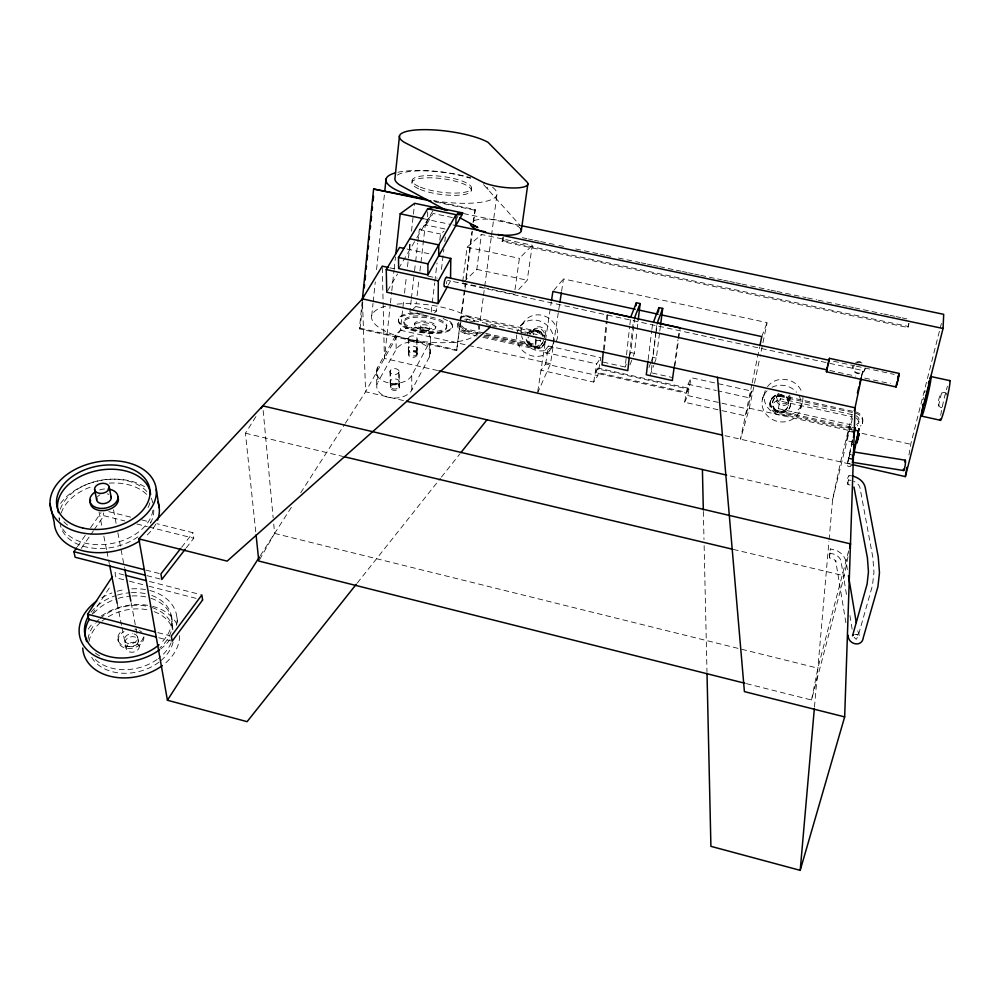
<?xml version="1.0" encoding="UTF-8"?>
<svg xmlns="http://www.w3.org/2000/svg" width="1000" height="1000" viewBox="0 0 1000 1000"><rect width="100%" height="100%" fill="white"/><g stroke="black" fill="none" stroke-linecap="round" stroke-linejoin="round"><path stroke-width="0.75" stroke-dasharray="5 3.75" d="M452.362 217.537L433.062 213.463L425.662 225.963L427.675 219.6L427.675 208.738M429.425 356.925L429.45 342.488A17.75 11.3 0 0 0 418.537 328.162A17.75 11.3 0 0 0 395.95 334.988L377.463 367.675L377.85 382.2A18.062 11.875 -0.8 0 0 388.675 397.413A18.062 11.875 -0.8 0 0 411.838 390L429.425 356.925A17.613 11.338 0 0 0 418.6 342.562A17.613 11.338 0 0 0 396.188 349.425L377.85 382.2M430.337 354.012L430.363 339.6M851.25 465.15C851.275 468.312 845.013 466.1 847.5 463.263L852.325 440.138M852.537 440.325L852.113 441.887L846.462 440.625L848.612 431.225L852.85 432.175M814.475 707.038L828.962 541.337M829.087 539.788L832.613 499.575L840.588 461.925L852.65 412.488M603.488 349.762L606.3 321M606.45 319.488L606.9 314.938M604.312 350.025L607.137 321.275M607.288 319.762L608.038 312.188M464.938 289.825L456.613 350.637L359.387 328.825L362.075 302.425M359.387 328.825L360.125 328.188L362.812 301.812M371.737 315.738L373.025 303.438M373.188 301.9L375.275 281.925M376.562 269.625L384.438 194.325M437.625 370.513L384.412 358.45L390.288 304.587M390.45 303.05L391.637 292.275M391.8 290.738L393.988 270.725M394.15 269.188L395.5 256.875M411.987 182.438L412.238 180.212M398.413 319.925L398.525 318.962M603.125 362.125L625.175 367.025L626.35 356.438M626.512 354.925L629.7 326.188M629.875 324.675L630.712 317.113M345.363 423.263L365.588 391.788L400.35 330.2L403.837 299.25M404.525 293.062L406.45 276.038M407.488 266.75L410.275 241.988M411.5 231.15L413.237 215.675M413.413 214.125L414.637 203.3M403.762 323.1L403.925 321.7M629.487 355.513L633.413 320.7M629.075 356.875L630.75 352.525L634.5 319.337M502.688 237.463L502.137 241.537L907.975 327.55L908.775 323.638M411.25 299.8L409.85 312.025L430.613 316.613M411.425 298.263L413.875 276.875M414.575 270.763L415.45 263.125M415.625 261.588L417.725 243.25M417.9 241.725L419.3 229.5L425.3 224.812L446.312 229.262M633.3 356.213L634.4 353.325L637 330.7M637.175 329.2L638.038 321.662M411.838 310.2L415.825 306.537L416.362 301.913M417.075 295.75L419.038 278.788M419.938 271.075L425.3 224.812M414.412 325.075L414.588 323.587M420.163 328.5L420.475 325.85M431.163 312.025L432.088 304.375M432.262 302.85L434.65 282.962M434.837 281.438L437.038 263.075M439.8 240.138L440.525 234.013L444 231.163M429.325 329.663A4.612 1.6 7.1 0 0 422.65 327.425A4.612 1.6 7.1 0 0 422.25 330.163A4.612 1.6 7.1 0 0 429.325 329.663L429.637 327.013A4.625 1.6 7.1 0 0 422.962 324.775A4.625 1.6 7.1 0 0 422.562 327.512A4.625 1.6 7.1 0 0 429.637 327.013M434.462 312.925L436.388 311.075L437.137 304.9M441.438 269.4L443.875 249.338M444.812 241.612L445.375 236.988M435.688 327.788A10.725 3.7 7.1 0 0 420.15 322.612A10.725 3.7 7.1 0 0 419.3 328.963A10.725 3.7 7.1 0 0 435.688 327.788L435.875 326.287A10.725 3.688 7.1 0 0 420.325 321.125A10.725 3.688 7.1 0 0 419.487 327.463A10.725 3.688 7.1 0 0 435.875 326.287M648.15 359.625L651.7 330.887M651.888 329.375L652.438 324.837M446.587 326.763L446.763 325.375M452.325 327.163L452.45 326.213M471.325 190.425L471.6 188.2M651.087 361.712L652.675 357.362L655.9 331.725M656.087 330.225L656.65 325.7M651.975 365.213L651.025 372.762L671.8 377.388M652.163 363.7L655.775 334.975M655.962 333.462L657.1 324.387M462.725 281.525L467.088 247.2L481.375 234.462L532.263 245.238L527.225 280.238L515.337 293.188M456.613 350.637L460.163 322.85M460.363 321.3L465.112 284.25M465.9 278.075L471.825 231.762M473.013 222.5L475.213 209.625L433.95 201M465.138 288.288L466.125 280.575M466.325 279.025L472.45 231.225M473.638 221.962L475.213 209.625M654.212 364.012L656.338 358.162L659.613 332.537M659.8 331.025L660.375 326.512M463.638 281.962L476.825 269.375L481.375 234.462M479 329.412L483.3 297.075M483.5 295.525L484.525 287.825M484.738 286.288L491.3 237.013M491.5 235.475L497.038 193.888M502.137 241.537L503.113 240.613L503.85 235.2M674.188 366.938L677.95 339.725M678.162 338.212L679.2 330.65M674.963 365.625L678.525 339.938M678.737 338.425L679.987 329.35M514.975 289.775L519.412 258.35L532.263 245.238M535.988 338.475L534.938 345.525L486.475 334.762M484.312 335.15L534.35 346.262L535.775 344.462L536.4 340.238M537.75 391.65L545.325 341.5M545.55 339.988L551.275 302.087M545.662 363.975L548.387 346.05L600.788 357.663L597.8 375.637L593.688 382.038L540.988 370.213L545.662 363.975L597.8 375.637M537.525 393.175L550.487 363.75L558.513 311.325M558.75 309.775L559.7 303.612M561.587 291.275L563.475 278.938L767.138 322.612L760.138 356.238M593.688 382.038L596.688 363.9L600.788 357.663M597.775 368.938L597.925 368.038L688.45 388.212L688.288 389.113L686.325 393.25L595.2 372.9L597.775 368.938L688.288 389.113M908.938 455.05L910.725 444.263L941.4 323.4M862.45 423.462L862.663 422.212M852.438 459.475L848.7 458.625L849.163 456.35M858.65 423.525L859.025 421.4M848.612 431.312L846.462 440.625M852.562 411.238L780.888 395.363A9.1 8.438 14.7 0 0 770.238 401.637L769.85 402.863A9.113 8.45 14.8 0 0 776.95 413.075L851.45 429.712L851.688 428.462A9.237 8.5 8.2 0 0 854.087 428.7M777.638 410.688L851.838 427.238L852.237 425.112L778.275 408.625L777.638 410.688L776.075 410.125A5.45 5.05 14.8 0 1 778.125 400.6L852.675 416.95M718 409.738L684.6 402.25L688.037 384.225L691.162 377.7L751.538 391.087L747.812 408.988L745.325 415.863L719.525 410.075M684.6 402.25L687.75 395.562L691.162 377.7M746.413 683.625L811.525 700L844.262 575.825L848.7 553M849.312 456.125L849.788 453.913L848.737 458.512M811.525 700L817.875 668.162L848.9 549.85M751.862 384.363L740.487 439.212L749.325 408.188L759.825 357.762M752.175 382.875L759.613 347.038M852.513 441.838L847.062 465.775M861.625 376.5L862.875 370.538L447.537 280.325M852.513 439.775L852.113 441.887M923.025 399.8L923.512 397.525M778.275 408.625L780.413 398.725L853.088 414.85M861.413 376.525L862.875 370.538M852.475 418.312L832.613 499.575L728.15 475.462M907.975 327.55L908.988 323.4M924.638 392.812L925.188 390.7M800.763 408.225L802.45 402.075M790.25 406.262L790.438 405.637M789.538 400.675L790.025 399.025M788.225 405.662L788.438 404.963M776.95 413.075L777.337 411.863A9.1 8.438 14.7 0 1 770.238 401.637M777.562 411.912L777.775 411.213M779.775 400.763L780.413 398.725M780.888 395.363L780.525 396.55A9.113 8.45 14.8 0 0 769.85 402.837M781.125 395.412L781.338 394.738M776.325 397.738L776.85 396.112M417.175 354.775A4.4 2.837 0 0 0 411.225 351.912A4.4 2.837 0 0 0 409.725 356.6A4.4 2.837 0 0 0 416.938 355.5L417.1 338.95A4.438 2.825 0 0 0 411.1 336.087A4.438 2.825 0 0 0 409.575 340.763A4.438 2.825 0 0 0 416.863 339.663L417.1 338.95M770.475 401.712L770.7 401.025M762.425 399.125L764.5 393.075M946.038 395.2L946.375 394.237M650 375.588L653.688 365.462M751.538 391.087L749.075 397.8L717.812 390.838M648.95 367.512L650.55 363.162M629.987 364.875L632.75 357.663M761.775 336.587L767.138 322.612M625.175 367.025L626.287 364.125M688.45 388.212L686.488 392.35L595.337 371.987L597.925 368.038M456.812 218.475L458.013 216.012M411.838 390L411.712 375.475L429.45 342.488M448.338 284.95L450.513 280.975M259.55 559.725L274.6 533.413L273.738 524.075M387.512 290.912L397.575 273.913M398.638 268.525L416.037 239.2M416.812 237.887L434.325 208.375M255.738 531.788L245.438 433.225L256.962 414.975M260.262 555.737L293.137 504.562M300.725 492.762L344.525 424.575M92.137 614.15L110.887 585.562M81.225 548.438L89.938 535.85M90.8 534.587L93.413 530.812M94.288 529.55L103.85 515.712L103.312 512.938M77.425 546.675L85.288 535.337M90.538 527.788L101.025 512.688M549.438 350.875L553.575 345.438A18.938 17.45 39.4 0 1 535.3 350.125A18.938 17.45 39.4 0 1 521.562 335.725M548.387 346.05L543.725 352.113L596.688 363.9M186.238 547.938L193.75 538.237L192.95 532.725L156.875 523.7M181.65 547.263L192.95 532.725M542.625 346.375L543.45 345.312M545.212 341.475A8.838 8.125 39.2 0 1 535.513 347.775L534.675 348.837A8.85 8.137 39.1 0 0 544.388 342.525M357.262 583.025L440.487 478.288M441.463 477.075L459.85 453.925M460.525 317.987A8.812 8 43.8 0 1 466.75 316.887L537.112 332.413L537.95 331.375A8.838 8.125 39.2 0 1 544.688 337.113M531.9 333.013A6.575 6.05 39.4 0 1 533.2 330.138L535.55 327.675A6.55 6.037 39.4 0 1 544.338 337.212M528.35 332.575L527.9 333.113A8.838 8.125 39.3 0 1 535.85 330.613A8.838 8.125 39.3 0 1 542.587 336.35M553.837 290.338L563.475 278.938M520.675 325.675L525.1 320.475M427.675 219.6L433.062 213.463M457.337 323.25A8.812 8 43.8 0 0 464.637 333.275L465.6 332.25L477.725 334.938M461 322.4A5.263 4.775 43.8 0 0 463.113 330.238L464.6 330.775L466.25 329.038L484.2 333.025M465.875 320.925L467.512 319.225L537.238 334.613M466.75 316.887L467.725 315.887L537.95 331.375M533.2 330.138L534.388 329.1A6.575 6.05 39.4 0 1 544.05 337.325M946.775 393.625C939.338 386.7 934.212 410.525 943.475 407.362M938.375 406.238L941.663 392.512M851.012 475.737C846.8 473.825 845.725 485.788 850.025 484.975M847.788 484.675L848.888 475.45M854.7 634.5L857.387 634.625L856.575 634.362L859.688 636.75L857.55 630.125M847.425 569.575L845.9 560.487L842.875 554.675L837.062 550.6L830.325 548.95L829.388 557.837L833.15 558.688L836 561.275L835.7 560.7L846.275 625.075M829.388 557.837L830.45 548.962M467.512 319.225L465.988 319.088A5.25 4.763 43.8 0 0 464.712 319.312M534.35 346.262L535.913 346.4A5.288 4.862 39.1 0 0 540.062 339.9M851.838 427.238L853.512 427.413M435.412 201.95L474.588 210.15M463.562 213.562L520.138 225.438M522.337 237.712L526.912 238.675M528.438 239L533.013 239.963M534.538 240.287L539.113 241.25M540.638 241.575L557.425 245.113M558.95 245.438L563.525 246.4M575.725 248.975L598.612 253.812M600.138 254.137L604.712 255.1M606.237 255.425L610.812 256.388M618.438 258L639.8 262.5M641.325 262.825L645.9 263.788M647.425 264.113L652 265.075M653.525 265.4L658.1 266.363M659.625 266.688L674.875 269.913M676.4 270.238L680.987 271.2M682.513 271.525L687.087 272.488M688.612 272.812L693.188 273.775M694.712 274.1L699.287 275.062M700.812 275.387L716.062 278.6M717.588 278.925L722.163 279.887M723.7 280.212L728.275 281.188M729.8 281.5L734.375 282.475M735.9 282.787L740.475 283.762M742 284.075L769.463 289.875M770.987 290.2L775.562 291.163M777.087 291.488L806.062 297.6M807.588 297.925L816.75 299.862M818.275 300.175L841.15 305.012M842.675 305.338L847.25 306.3M848.775 306.625L853.35 307.587M854.875 307.913L882.337 313.7M883.863 314.025L888.438 314.988M889.963 315.312L894.538 316.275M896.062 316.6L900.638 317.575M902.163 317.887L906.75 318.863M423.075 218.625L450.525 224.425M452.912 224.925L455.887 225.55M503.113 240.613L908.1 326.4M419.3 229.5L440.525 234.013M467.088 247.2L519.412 258.35M406.912 249.013L431.1 254.213M476.825 269.375L527.225 280.238M833.575 361.238L854.788 365.838M856.312 366.163L894.2 374.387M462.537 283.012L482.337 287.312M483.862 287.65L514.338 294.262M389.9 267.812L396 269.137M428.038 276.1L437.2 278.087M829.862 370.5L855.625 376.112M864.712 378.1L890.475 383.713M630.75 352.525L634.4 353.325M652.675 357.362L656.338 358.162M415.825 306.537L436.388 311.075M469.588 320.9L474.137 321.9M486.287 324.588L490.85 325.6M492.362 325.925L496.912 326.938M521.213 332.3L530.325 334.312M779.525 396.337L852.387 412.488M485.7 333.35L535.775 344.462M480.425 333.413L465.275 330.062A5.288 4.8 43.8 0 1 461.225 322.8M464.6 330.775L478.237 333.8M483.787 336.287L535.513 347.775M464.637 333.275L476.812 335.975M482.9 337.337L535.612 349.05M688.037 384.225L716.325 390.513M777.337 411.863L851.688 428.462M400.35 330.2L467.075 345.112M468.587 345.45L550.487 363.75M749.325 408.188L852.875 431.337M862 433.375L910.725 444.263M687.75 395.562L747.812 408.988M360.125 328.188L457.238 349.963M851.45 444.2L855.125 445.025M849.675 454.475L853.425 455.325M848.8 458L852.537 458.85M847.5 463.263L851.225 464.113L850.8 466.625M725.025 435.7L850.9 464.263M403.512 400.55L365.588 391.788L362.512 301.962M245.438 433.225L342.7 456.388M733.312 549.412L844.262 575.825M274.6 533.413L817.875 668.162M108.787 511.675L131.325 517.312M141.85 519.938L150.863 522.2M103.85 515.712L124.825 520.962M136.812 523.975L147.3 526.6M148.8 526.975L193.75 538.237M145.912 570.1L159.412 573.538M146.888 575.625L160.338 579.062M123.987 574.938L115 572.638L116.013 577.762L127.95 580.837M149.45 581.475L200.362 594.538M129.45 581.213L147.363 585.825M148.85 586.213L196.625 598.488M157.85 632.612L169.812 635.737M158.75 637.712L170.662 640.837M466.25 329.038L464.762 328.512A5.25 4.763 43.8 0 1 461.688 322.987M483.587 184.65L520.763 226.112M854.137 637.325L856.237 639.338L858.15 636.087L872.487 585.438L873.962 572.325L872.825 557.362L860.013 487.887A10.625 7.15 14.1 0 0 853.675 481.275M789.438 395.037L789.812 395.763A6.75 6.262 14.2 0 1 788.475 401.887L787.15 402.925A6.75 6.262 14.2 0 1 778.4 393.237M788.55 395.9L789.325 397.4A6.763 6.288 14.3 0 1 787.987 403.55L786.663 404.588A6.763 6.288 14.3 0 1 777.325 402.5A6.763 6.288 14.3 0 1 779.2 393.825M487.088 187.188L488.125 189.7M59.688 520.3L59.112 517.75A47.488 32.088 -11 0 0 59.413 520.55M117.825 638.862L118.2 640.725M99.025 511.788L102.037 527.025M103.85 536.163L106.575 549.875M106.875 551.4L109.288 563.587M117.15 603.2L121.675 626.05M121.988 627.562L126.088 648.263M113.525 509.8L116.125 523.5M117.85 532.638L124.475 567.65M131.113 602.663L139.35 646.188A6.737 4.925 -13.9 0 1 129.775 652.038A6.737 4.925 -13.9 0 1 129.037 643.5A6.737 4.925 -13.9 0 1 139.35 646.188M846.462 594.438L841.012 561.213A10.163 7.175 15.1 0 0 829.925 553.4M849.925 615.575L852.4 630.688M171.688 618L172.225 621.312M176.9 617.2L178.062 624.362M263.163 410.525L273.163 517.85M376.4 370.688L376.812 385.225M703.363 511.488L703.988 539.462M704.137 545.675L706.975 671.675M382.3 267.688L384.412 358.45M390.025 371.35L390.337 387.238M390.275 370.588L390.588 386.475M398.837 372.55L399.087 388.425M395.95 334.988L396.188 349.425M399.087 371.788A4.55 2.963 -0.7 0 1 391.962 374.025A4.55 2.963 -0.7 0 1 392.612 368.913A4.55 2.963 -0.7 0 1 399.087 371.788L399.325 387.663A4.513 2.975 -0.8 0 1 392.262 389.913A4.513 2.975 -0.8 0 1 392.912 384.787A4.513 2.975 -0.8 0 1 399.325 387.663M409.787 244.175L409.837 249.65M408.488 337.788L408.638 353.625M408.25 338.512L408.4 354.35M416.863 339.663L416.938 355.5M411.712 375.475A18.212 11.85 -0.7 0 1 388.363 382.863A18.212 11.85 -0.7 0 1 377.463 367.675M857.062 362.537A6.175 5.75 5.7 0 1 863.1 363.837M855.725 362.525A6.162 5.75 5.7 0 1 863.213 363.212M446.825 281.425A4.763 1.175 -78.1 0 1 446.262 283.8M397.425 175.087A47.188 12.412 7.6 0 1 470.538 178.312M474.125 220.538A25.688 7.3 8 0 1 498.363 220.188A25.688 7.3 8 0 1 519.775 227.763M855.375 413.15A9.25 8.512 8.3 0 1 861.637 425.538M853.85 429.963A9.25 8.512 8.3 0 1 851.45 429.712M855.788 417.85A5.525 5.088 8.3 0 1 857.337 425.838M856.162 415.737A5.513 5.062 8.2 0 1 856.612 424.538M855.6 411.912A9.237 8.5 8.2 0 1 862.438 417.8A9.237 8.5 8.2 0 1 860.462 426.075M798.787 395.325A19.7 18.275 14.5 0 1 792.938 418.963A19.7 18.275 14.5 0 1 766.95 415.288A19.7 18.275 14.5 0 1 767.025 390.825M772.025 387.25A19.7 18.275 14.5 0 1 796.6 392.275M802.9 397.337A19.5 18.113 14.2 0 1 779.362 415.125A19.5 18.113 14.2 0 1 766.188 388.663M767.487 386.662A19.5 18.113 14.2 0 1 786.363 379.588A19.5 18.113 14.2 0 1 802.013 392.625M465.6 332.25A8.787 7.987 43.8 0 1 458.325 322.238M459.963 318.4A8.787 7.987 43.8 0 1 467.725 315.887M537.112 332.413A8.85 8.137 39.1 0 1 542.762 336.15M544.987 341.425A8.838 8.125 39.2 0 1 538.625 347.825A8.838 8.125 39.2 0 1 529.675 344.012L528.575 342.013A8.838 8.125 39.2 0 1 528.05 337.675M544.462 337.062A8.838 8.125 39.2 0 0 531.375 332.413L529.775 333.812L531.862 331.812A8.825 8.113 39.2 0 1 544.95 336.463M545.462 340.812A8.825 8.113 39.2 0 1 539.113 347.212A8.825 8.113 39.2 0 1 530.163 343.4L529.075 341.413A8.825 8.113 39.2 0 1 528.538 337.075M543.538 340.163A8.825 8.113 39.3 0 1 534.975 346.637A8.825 8.113 39.3 0 1 526.6 338.6M527.212 334.363A8.825 8.113 39.3 0 1 535.175 329.9A8.825 8.113 39.3 0 1 543.013 335.812M542.5 342.762A8.838 8.125 39.3 0 1 533.425 347.013A8.838 8.125 39.3 0 1 526.15 339.15M540.562 340.375A6.575 6.05 39.4 0 1 534.275 338.988M533.462 334.812A6.55 6.037 39.4 0 1 534.362 328.725M553.4 342.625A19.125 17.587 39.3 0 1 532.8 356.05A19.125 17.587 39.3 0 1 516.663 335.125M516.812 333.963A19.125 17.587 39.3 0 1 537.438 320.387A19.125 17.587 39.3 0 1 553.55 341.463M521.15 333.375A18.938 17.45 39.4 0 1 542.312 315.35A18.938 17.45 39.4 0 1 556.112 341.65M940.713 415.337A20.463 1.412 -76.8 0 1 947.45 386.2M449.613 321.163A27.212 9.325 7.1 0 1 436.138 332.525A27.212 9.325 7.1 0 1 400.037 323.15A27.212 9.325 7.1 0 1 417.762 312.887M443.113 318.538A27.212 9.338 7.1 0 1 439.738 333.212A27.212 9.338 7.1 0 1 399.3 323.35A27.212 9.338 7.1 0 1 425.913 314.35M492.55 187.3A56.025 14.812 7.6 0 1 485.475 201.425A56.025 14.812 7.6 0 1 433.3 200.65M397.863 172.262A56.025 14.812 7.6 0 1 470.637 177.775M477.475 324.438A54.088 18.55 7.1 0 1 411.688 339.712A54.088 18.55 7.1 0 1 385.988 306.1M397.2 304.15A54.088 18.55 7.1 0 1 474.888 321.4M155.712 524.188A53.125 35.987 -11.1 0 1 144.425 537.4M60.562 503.4A53.125 35.987 -11.1 0 1 145.787 487.475M153.75 510.012A47.375 32.088 -11.1 0 1 149.025 525.562M137.838 536.875A47.375 32.088 -11.1 0 1 89.1 547.6A47.375 32.088 -11.1 0 1 60.075 522.987M61.225 513A47.375 32.088 -11.1 0 1 93 486.225M109.338 483.125A47.375 32.088 -11.1 0 1 147.988 495.887M152.875 510.462A47.488 32.088 -11 0 1 111.562 543.562A47.488 32.088 -11 0 1 61.737 527.25M60.375 509.175A47.488 32.088 -11 0 1 99.85 480.45A47.488 32.088 -11 0 1 147.35 492.075M151.225 498.113A47.488 32.088 -11 0 1 152.838 503.45M134.05 633.938A6.775 4.925 -13.7 0 1 135.225 642.188A6.775 4.925 -13.7 0 1 124.575 640.612A6.775 4.925 -13.7 0 1 132.413 633.688M149.863 502.887A47.088 31.612 -10.8 0 1 146.838 509.85M67.6 525.125A47.088 31.612 -10.8 0 1 62.512 520.225M97.413 496.987A7.388 4.95 -10.8 0 1 99.975 494.825M107.263 493.837A7.388 4.95 -10.8 0 1 108.825 494.412M150.95 598.288A44.15 31.962 -13.4 0 1 159.637 648.075M99.537 655.837A44.15 31.962 -13.4 0 1 92.987 651.012M93.637 613.337A44.15 31.962 -13.4 0 1 115.475 599.237M118.162 598.375A44.15 31.962 -13.4 0 1 130.65 596.05M132.062 595.962A44.15 31.962 -13.4 0 1 148.15 597.463M151.738 595.438A44.237 31.975 -13.3 0 1 161.287 642.725M91.088 612.212A44.237 31.975 -13.3 0 1 114.812 595.913M117.5 595.05A44.237 31.975 -13.3 0 1 130.025 592.725M131.438 592.638A44.237 31.975 -13.3 0 1 146.113 593.8M99.637 489.925A14.238 9.55 -10.8 0 1 105.688 488.925M149.838 590.525A49.612 35.85 -13.3 0 1 176.55 625.337M170.037 639.562A49.612 35.85 -13.3 0 1 160.787 648.875M101.812 597.7A49.612 35.85 -13.3 0 1 111.888 592.962M117.238 591.237A49.612 35.85 -13.3 0 1 125.538 589.475M131.8 588.837A49.612 35.85 -13.3 0 1 145.538 589.6M179.6 635.638A49.1 35.8 -13.7 0 1 163.55 664.638M88.287 629.1A49.1 35.8 -13.7 0 1 93.475 622.612M101.275 616A49.1 35.8 -13.7 0 1 148.363 605.425M152.613 606.35A49.1 35.8 -13.7 0 1 176.825 624.087M173.075 642.225A43.15 31.45 -13.7 0 1 160.212 661.2M159 662.138A43.15 31.45 -13.7 0 1 91.213 656.413M89.012 641.5A43.15 31.45 -13.7 0 1 99.838 623M102.05 621.087A43.15 31.45 -13.7 0 1 105.675 618.4M108.25 616.775A43.15 31.45 -13.7 0 1 150.087 610.413M154.162 611.688A43.15 31.45 -13.7 0 1 172.862 629.862M143.9 636.725A13.05 9.5 -13.7 0 1 134.075 647.8A13.05 9.5 -13.7 0 1 119.237 643.9A13.05 9.5 -13.7 0 1 124.012 631.5M134.725 629.138A13.05 9.5 -13.7 0 1 136.8 629.525M139.575 630.612A13.05 9.5 -13.7 0 1 141.775 632.25M171.1 642.825A43.25 31.463 -13.6 0 1 158.363 658.55M157.113 659.45A43.25 31.463 -13.6 0 1 94.588 658.662M88.012 639.3A43.25 31.463 -13.6 0 1 95.15 623.538M96.062 622.463A43.25 31.463 -13.6 0 1 99.075 619.388M100.15 618.425A43.25 31.463 -13.6 0 1 149.45 606.8M152.2 607.612A43.25 31.463 -13.6 0 1 173.062 630.275M143.338 637.388A13.062 9.5 -13.6 0 1 123.95 645.863A13.062 9.5 -13.6 0 1 122.725 630.225M848.337 480.062A10.625 7.15 14.1 0 1 851.05 480.425M865.075 368.725L864.963 369.363A6.175 5.75 5.7 0 1 857.625 373.65A6.175 5.75 5.7 0 1 852.913 366.737L853.037 366.112A6.162 5.75 5.7 0 0 857.75 373.013A6.162 5.75 5.7 0 0 865.075 368.725M417.163 353.375L416.938 354.1A4.4 2.837 0 0 1 409.712 355.2A4.4 2.837 0 0 1 411.213 350.525A4.4 2.837 0 0 1 417.163 353.375M417.15 349.175L416.912 349.9A4.412 2.825 0 0 1 409.663 351A4.412 2.825 0 0 1 411.188 346.325A4.412 2.825 0 0 1 417.15 349.175M786.35 408.812L784.562 410.2A9.087 8.425 14.7 0 1 772.025 407.4A9.087 8.425 14.7 0 1 774.562 395.75A9.087 8.425 14.7 0 1 787.1 398.55L788.138 400.575A9.087 8.425 14.7 0 1 786.35 408.812M786.137 409.513L784.35 410.9A9.1 8.438 14.7 0 1 771.8 408.088A9.1 8.438 14.7 0 1 774.338 396.438A9.1 8.438 14.7 0 1 786.9 399.237L787.938 401.262A9.1 8.438 14.7 0 1 786.137 409.513M392.163 384.338A4.525 2.963 -0.7 0 0 399.25 382.088A4.525 2.963 -0.7 0 0 392.8 379.2A4.525 2.963 -0.7 0 0 392.163 384.338M392.238 388.55A4.513 2.975 -0.8 0 0 399.312 386.3A4.513 2.975 -0.8 0 0 392.875 383.425A4.513 2.975 -0.8 0 0 392.238 388.55M774.025 408.062A9.087 8.425 14.5 0 0 789.663 407.713A9.087 8.425 14.5 0 0 781.012 395.188A9.087 8.425 14.5 0 0 774.025 408.062M773.825 408.688A9.1 8.438 14.5 0 0 789.488 408.338A9.1 8.438 14.5 0 0 780.825 395.8A9.1 8.438 14.5 0 0 773.825 408.688M411.45 327.8A21.612 7.425 7.1 0 0 446.475 327.287A21.612 7.425 7.1 0 0 418.162 315.812A21.612 7.425 7.1 0 0 411.45 327.8M411.287 329.212A21.612 7.438 7.1 0 0 446.312 328.688A21.612 7.438 7.1 0 0 418 317.188A21.612 7.438 7.1 0 0 411.287 329.212M420.112 189.412A29.938 7.912 7.6 0 0 470.112 192.338A29.938 7.912 7.6 0 0 434.688 177.963A29.938 7.912 7.6 0 0 420.112 189.412M420.363 187.15A29.95 7.875 7.6 0 0 470.387 190.1A29.95 7.875 7.6 0 0 434.938 175.763A29.95 7.875 7.6 0 0 420.363 187.15M128.675 646.5A6.75 4.925 -13.7 0 0 138.3 640.65A6.75 4.925 -13.7 0 0 127.95 637.95A6.75 4.925 -13.7 0 0 128.675 646.5"/><path stroke-width="1.5" d="M461.95 212.763L435.075 207.125L427.675 208.738L398.488 257.512L398.638 268.525L427.9 274.875L427.912 263.863L456.05 214.7L463.013 212.987M403.975 248.388L399.588 247.45L386.262 269.55L386.75 292.213L438.175 303.525L438.325 280.863L450.8 258.45L438.7 255.85L438.775 244.9L409.75 238.7M450.55 277.975L450.8 258.45M455.887 225.55L456.05 214.7L427.675 208.738M707.013 673.225L710.913 846.338L800.2 870.35L844.663 716.9L855.05 407.788L861.312 377.987M852.412 464.6L905.362 476.613L943.05 328.488L943.7 314.337L521.675 225.763M800.2 870.35L814.338 708.6M603.337 351.275L602 364.913L627.788 370.637L629.325 357.025M828.3 363.312L829.463 358.338L899.188 373.438L897.237 383.038M362.238 300.863L373.612 189.013L426.312 199.4M363.125 298.712L363.438 295.6M364.237 287.85L364.55 284.738M365.025 280.087L365.5 275.438M366.138 269.225L366.45 266.125M367.088 259.913L367.562 255.263M368.188 249.05L368.5 245.95M369.137 239.737L369.45 236.637M370.25 228.875L370.562 225.775M371.037 221.112L371.512 216.462M372.15 210.25L372.463 207.15M373.1 200.95L373.575 196.287M384.762 191.25L386.05 178.95M399.5 135.85L395 177.987A47.188 12.412 7.6 0 0 399.725 184.988L446.213 210.312M395.838 253.8L400.2 213.787L414.637 203.3L439.1 208.438M636.038 305.775L636.375 302.75L640.125 303.562L638.212 320.15M647.975 361.138L646.287 374.762L672.312 380.55L674.188 366.938M658.363 312.125L658.925 307.613L662.688 308.412L660.575 325M473.512 227.825L473.55 225.212M521.325 230.463L527.875 183.812M551.5 300.575L552.875 291.475L635.212 309.262M559.925 302.075L561.35 292.812M905.362 476.613L906.888 467.362M896.263 385.425L896.1 386.962L897.35 382.225M852.463 457.25L852.688 455.913M849.587 548.425L850.475 543.862L262.725 405.863L261.087 408.462M896.838 383.013L896.538 385.037L897.075 383.3M898.45 377.375L898.737 375.375L898.438 376.25M852.725 459.137L859.025 428.612L858.562 430.175M853.425 437.438L855.337 427.788L853.988 432.987M896.1 386.962L826.388 371.763L827.45 367.013M444.45 286.525L826.825 369.837L827.212 368.088M828.55 362.2L829.025 360.25L446.637 277.312M829.463 358.338L828.925 360.812M854.525 447.962L855.125 445.025M759.9 345.65L761.775 336.587L661.137 314.85M853.425 455.325L853.062 456.975M857.562 435.425L857.862 433.55M857.375 440.863L856.988 442.987L859.137 433.575L857.613 439.762M896.513 384.125L897.062 381.887M898.45 377.825L897.65 381.337M857.312 436.525L855.8 442.713M827.638 366.112L828.05 364.338M827.262 367.8L827.725 365.8M828.012 364.538L828.438 362.612M827.062 369L826.413 371.712M857.4 393.013L858.85 387.013M859.587 384.025L861.05 378.025M897.638 379.4L898.05 377.388M854.312 410.788L855.05 407.788L362.4 298.863L138.837 538.85L167.425 700.25L247.1 721.663L356.3 584.237M857.65 433.812L858.15 431.775M897.925 378.188L898.2 377.113M849.688 546.862L850.475 543.862M898.425 375.887L899.237 373.5M852.537 461.475L853.787 451.925L853.425 452.713M927.588 389.35L928.487 387.238L924.112 404.975M662.688 308.412L657.3 322.875L680.2 327.837M653.525 321.962L658.925 307.613M634.525 317.85L640.125 303.562M636.375 302.75L630.712 317.113L608.038 312.188M922.4 405.025L922.7 404.325M438.175 303.525L447.612 286.288M427.9 274.875L462.113 214.575L457.612 213.325M362.4 298.863L382.275 266.15L388.375 267.475M167.425 700.25L259.413 557.05M155.775 636.925L88.725 619.338L87.6 614.212L112.438 576.538M145.387 575.237L75.138 557.25L73.925 551.712L76.55 547.925M185.3 549.15L161.838 579.45L160.912 573.925L180.7 548.475M460.825 452.7L486.962 419.8M490.2 327.125L227.138 561.125L138.837 538.85M853.475 634.95L852.525 635.8L867.087 584.188L868.462 571.875L867.412 557.825L853.975 487.025M456.05 214.7L462.113 214.575M853.787 451.925L905.288 460.2M852.163 462.25L903.675 470.55M373.612 189.013L430.887 201M400.2 213.787L423.075 218.625M455.1 225.387L485.6 231.838M497.788 234.412L943.05 328.488M398.488 257.512L427.912 263.863M638.263 309.913L658.088 314.2M931.038 376.562L949.9 380.65M386.262 269.55L438.325 280.863M921.587 416.125L940.362 420.262M854.938 430.125L858.637 430.95M438.988 370.825L721.988 435.012M406.55 401.25L726.637 475.112M344.225 456.75L731.787 549.05M744.887 683.25L258.8 561.05L256.062 534.862M844.663 716.9L744.412 691.612L717.463 377.362M73.925 551.712L144.412 569.712M125.487 575.325L146.45 580.7M87.6 614.212L154.863 631.825M435.075 207.125L447.088 210.438M852.075 475.887C857.8 477.275 863.662 481.075 865.138 487.113L878.238 556.9L879.475 572.762L877.913 586.675L863.35 637.413C862.1 647.95 847.962 644.587 848.088 635.237M473.825 225.45L477.8 227.525L459.875 217.763M50 503.787L54.212 522.375A53.125 35.987 -11.1 0 0 84.75 551.225A53.125 35.987 -11.1 0 0 139.825 540.775M94.562 489.338L96.6 499.6M109.6 565.112L117.15 603.2M109.275 487.35A7.438 4.95 -10.6 0 1 98.562 493.15A7.438 4.95 -10.6 0 1 97.925 484.575A7.438 4.95 -10.6 0 1 109.275 487.35L111.225 497.612M124.763 569.175L130.812 601.138M848.438 575.625L856.275 622.562M156.263 489.375A53.725 35.975 -10.7 0 1 79.9 532.463A53.725 35.975 -10.7 0 1 73.412 470.363A53.725 35.975 -10.7 0 1 156.263 489.375L159.25 507.863M702.412 469.525L703.325 509.938M904.562 461.825A5.25 0.663 -80.8 0 1 905.55 461.613A5.25 0.663 -80.8 0 1 904.4 468.938A5.25 0.663 -80.8 0 1 903.425 469.125M444.75 286.55A4.763 1.175 -78.1 0 1 444.5 281.188A4.763 1.175 -78.1 0 1 446.863 277.663M520.438 228.45A25.688 7.3 8 0 1 498.888 234.9A25.688 7.3 8 0 1 470.412 223.7M930.025 378.275A20.425 1.175 -76.9 0 1 929.325 388.212A20.425 1.175 -76.9 0 1 922.588 414.562A20.425 1.175 -76.9 0 1 923.375 404.338M928.425 383.413A20.425 1.175 -76.9 0 1 929.125 381M949.488 380.825A20.463 1.412 -76.8 0 1 946.087 402.663A20.463 1.412 -76.8 0 1 940.3 418.975M424.525 199.025A56.025 14.812 7.6 0 1 395.45 172.85M157.812 501.8A53.125 35.987 -11.1 0 1 157.575 520.1M108.075 489.038A14.238 9.55 -10.8 0 1 116.237 502.075A14.238 9.55 -10.8 0 1 94.688 506.925A14.238 9.55 -10.8 0 1 95.312 491.9M58.45 512.688A47.088 31.612 -10.8 0 1 97.762 470.525A47.088 31.612 -10.8 0 1 150.612 494.513M110.875 496.375A7.388 4.95 -10.8 0 1 104.262 503.587A7.388 4.95 -10.8 0 1 96.762 498.288M117.713 496.512A14.225 9.55 -10.8 0 1 105 510.45A14.225 9.55 -10.8 0 1 90.575 500.2M86.675 641.587A44.15 31.962 -13.4 0 1 89.362 619.138M159.05 644.762A44.237 31.975 -13.3 0 1 103.025 654.55A44.237 31.975 -13.3 0 1 88.637 615.812M159.562 649.812A49.612 35.85 -13.3 0 1 90.525 652.887A49.612 35.85 -13.3 0 1 96.713 601.025M162.338 665.562A49.1 35.8 -13.7 0 1 111.562 676.6A49.1 35.8 -13.7 0 1 82.737 648.037M202.587 600.025L172.162 641.225L171.3 636.125L201.863 594.925L202.587 600.025M483.6 182.638L404.338 142.363A47.688 11.4 7.7 0 1 424.675 129.65A47.688 11.4 7.7 0 1 488.025 142.312L526.962 181.95A26 6.675 8.1 0 1 514.888 187.975A26 6.675 8.1 0 1 483.6 182.638M82.688 527.975A47.2 31.612 -10.7 0 0 149.913 490.238A47.2 31.612 -10.7 0 0 77.2 473.387A47.2 31.612 -10.7 0 0 82.688 527.975"/></g></svg>
